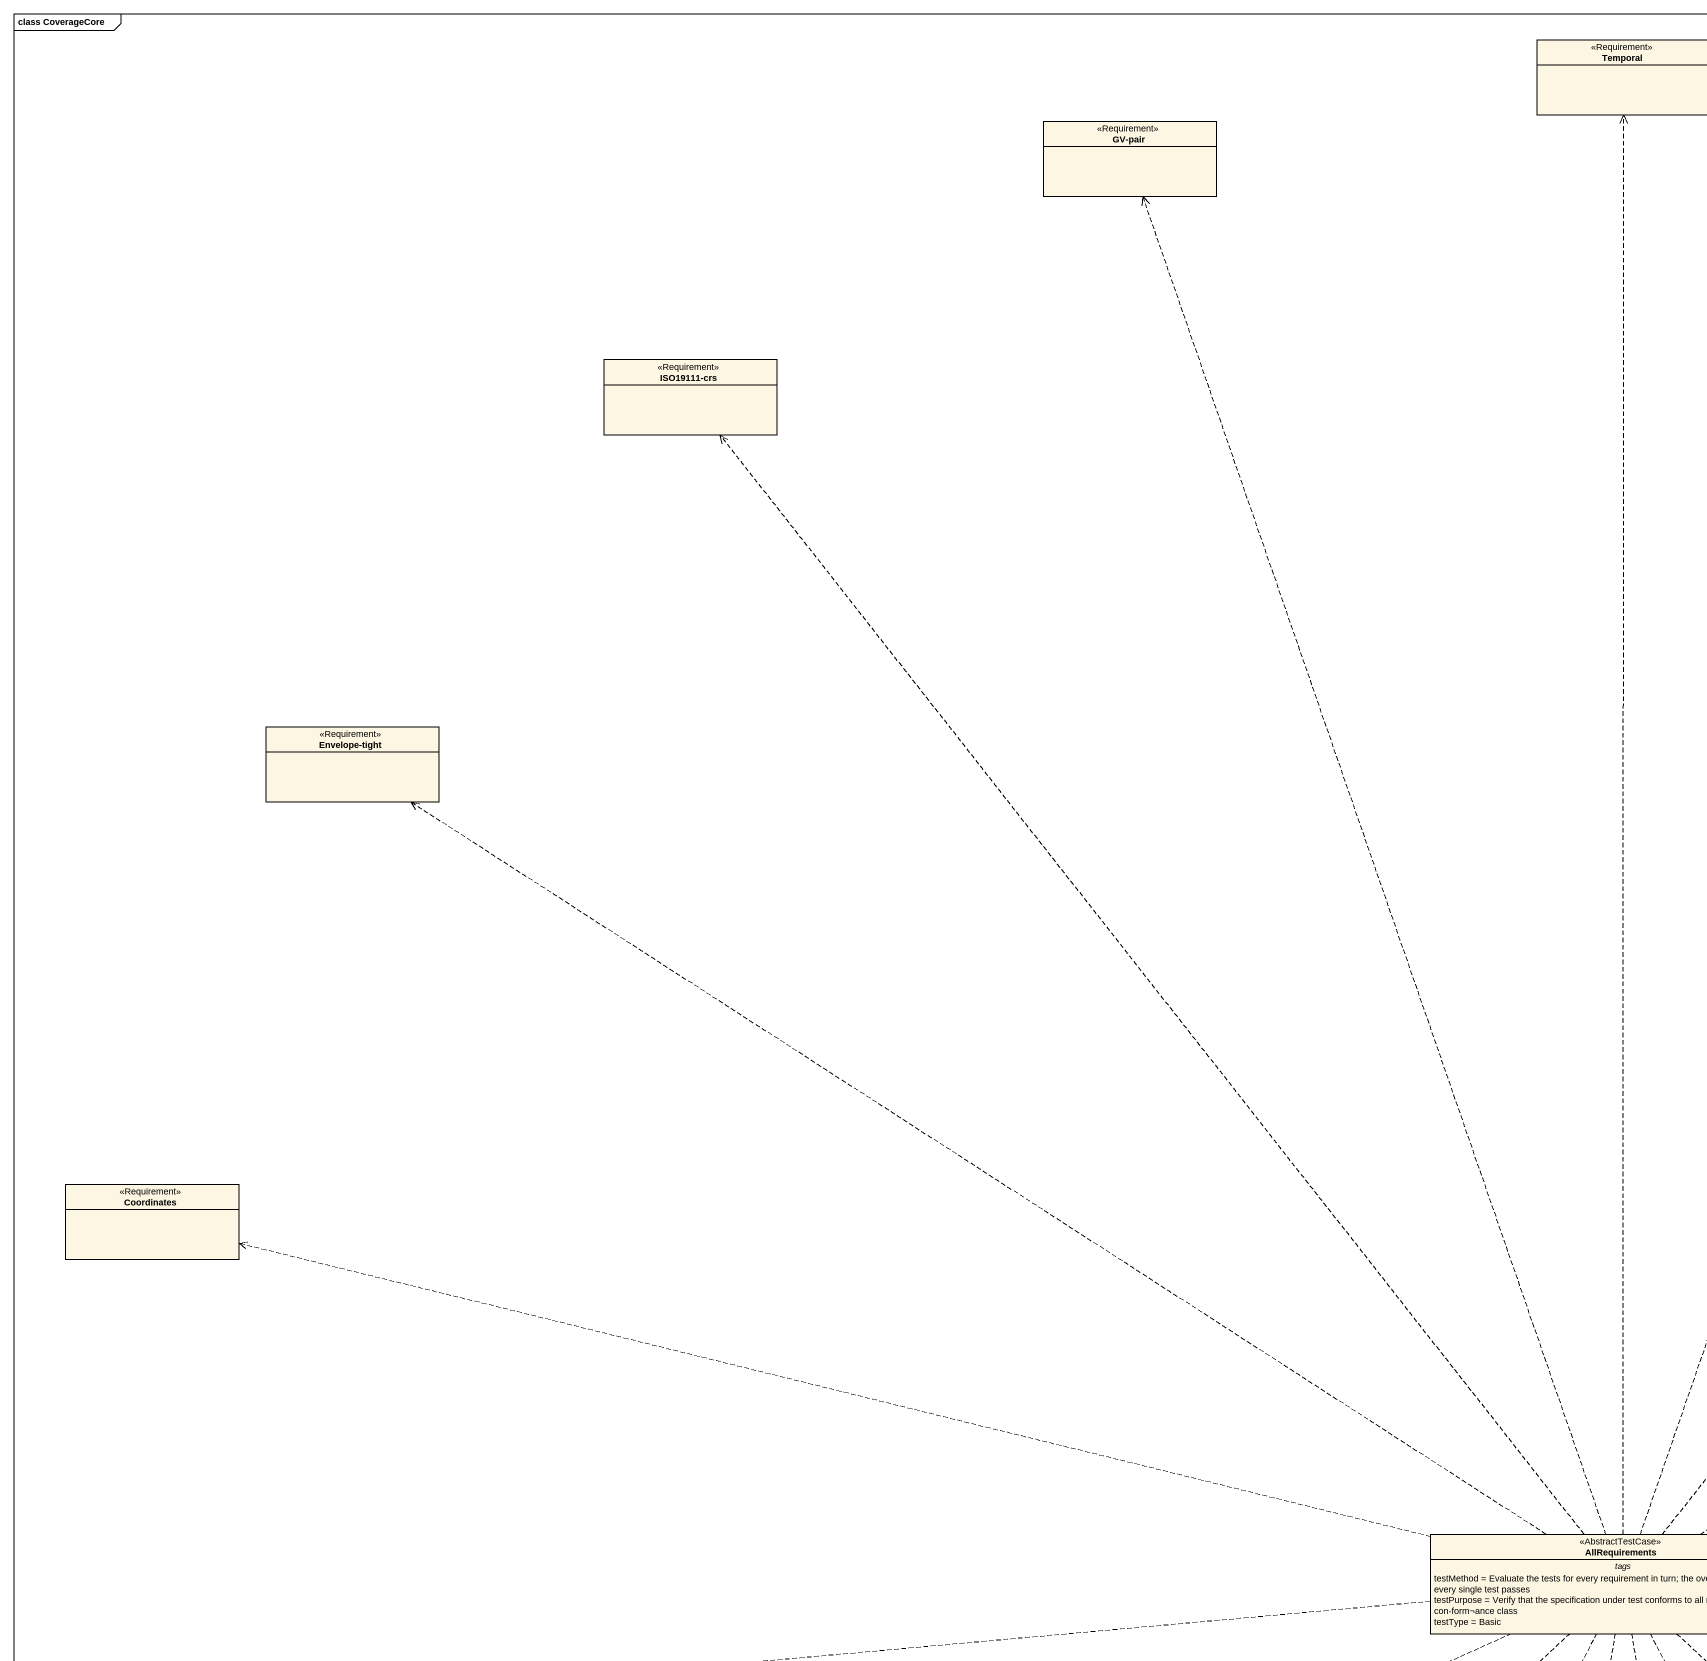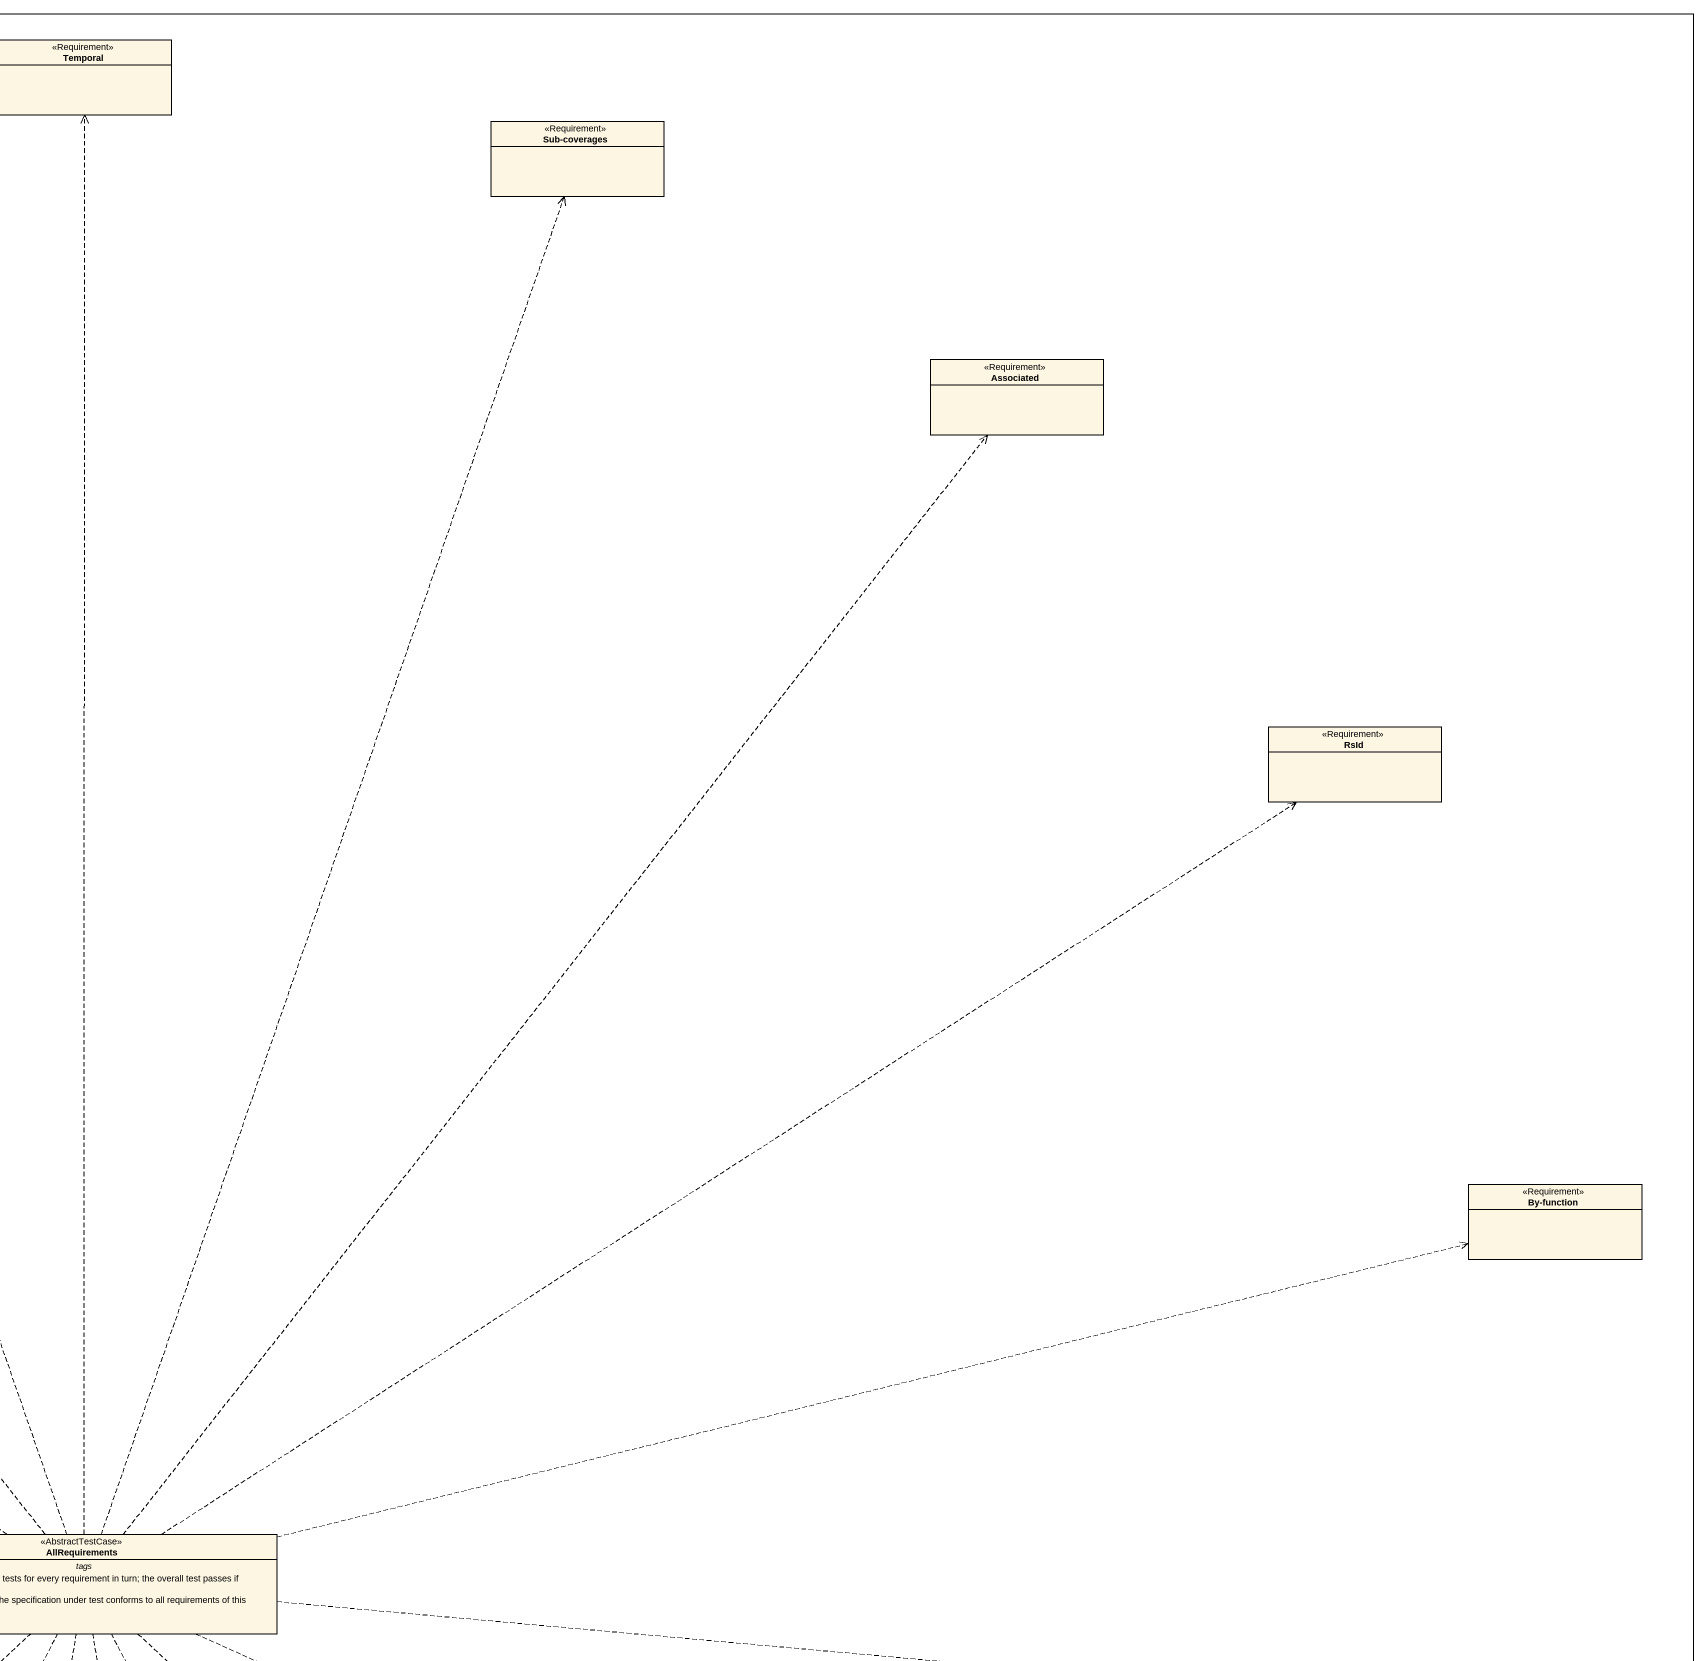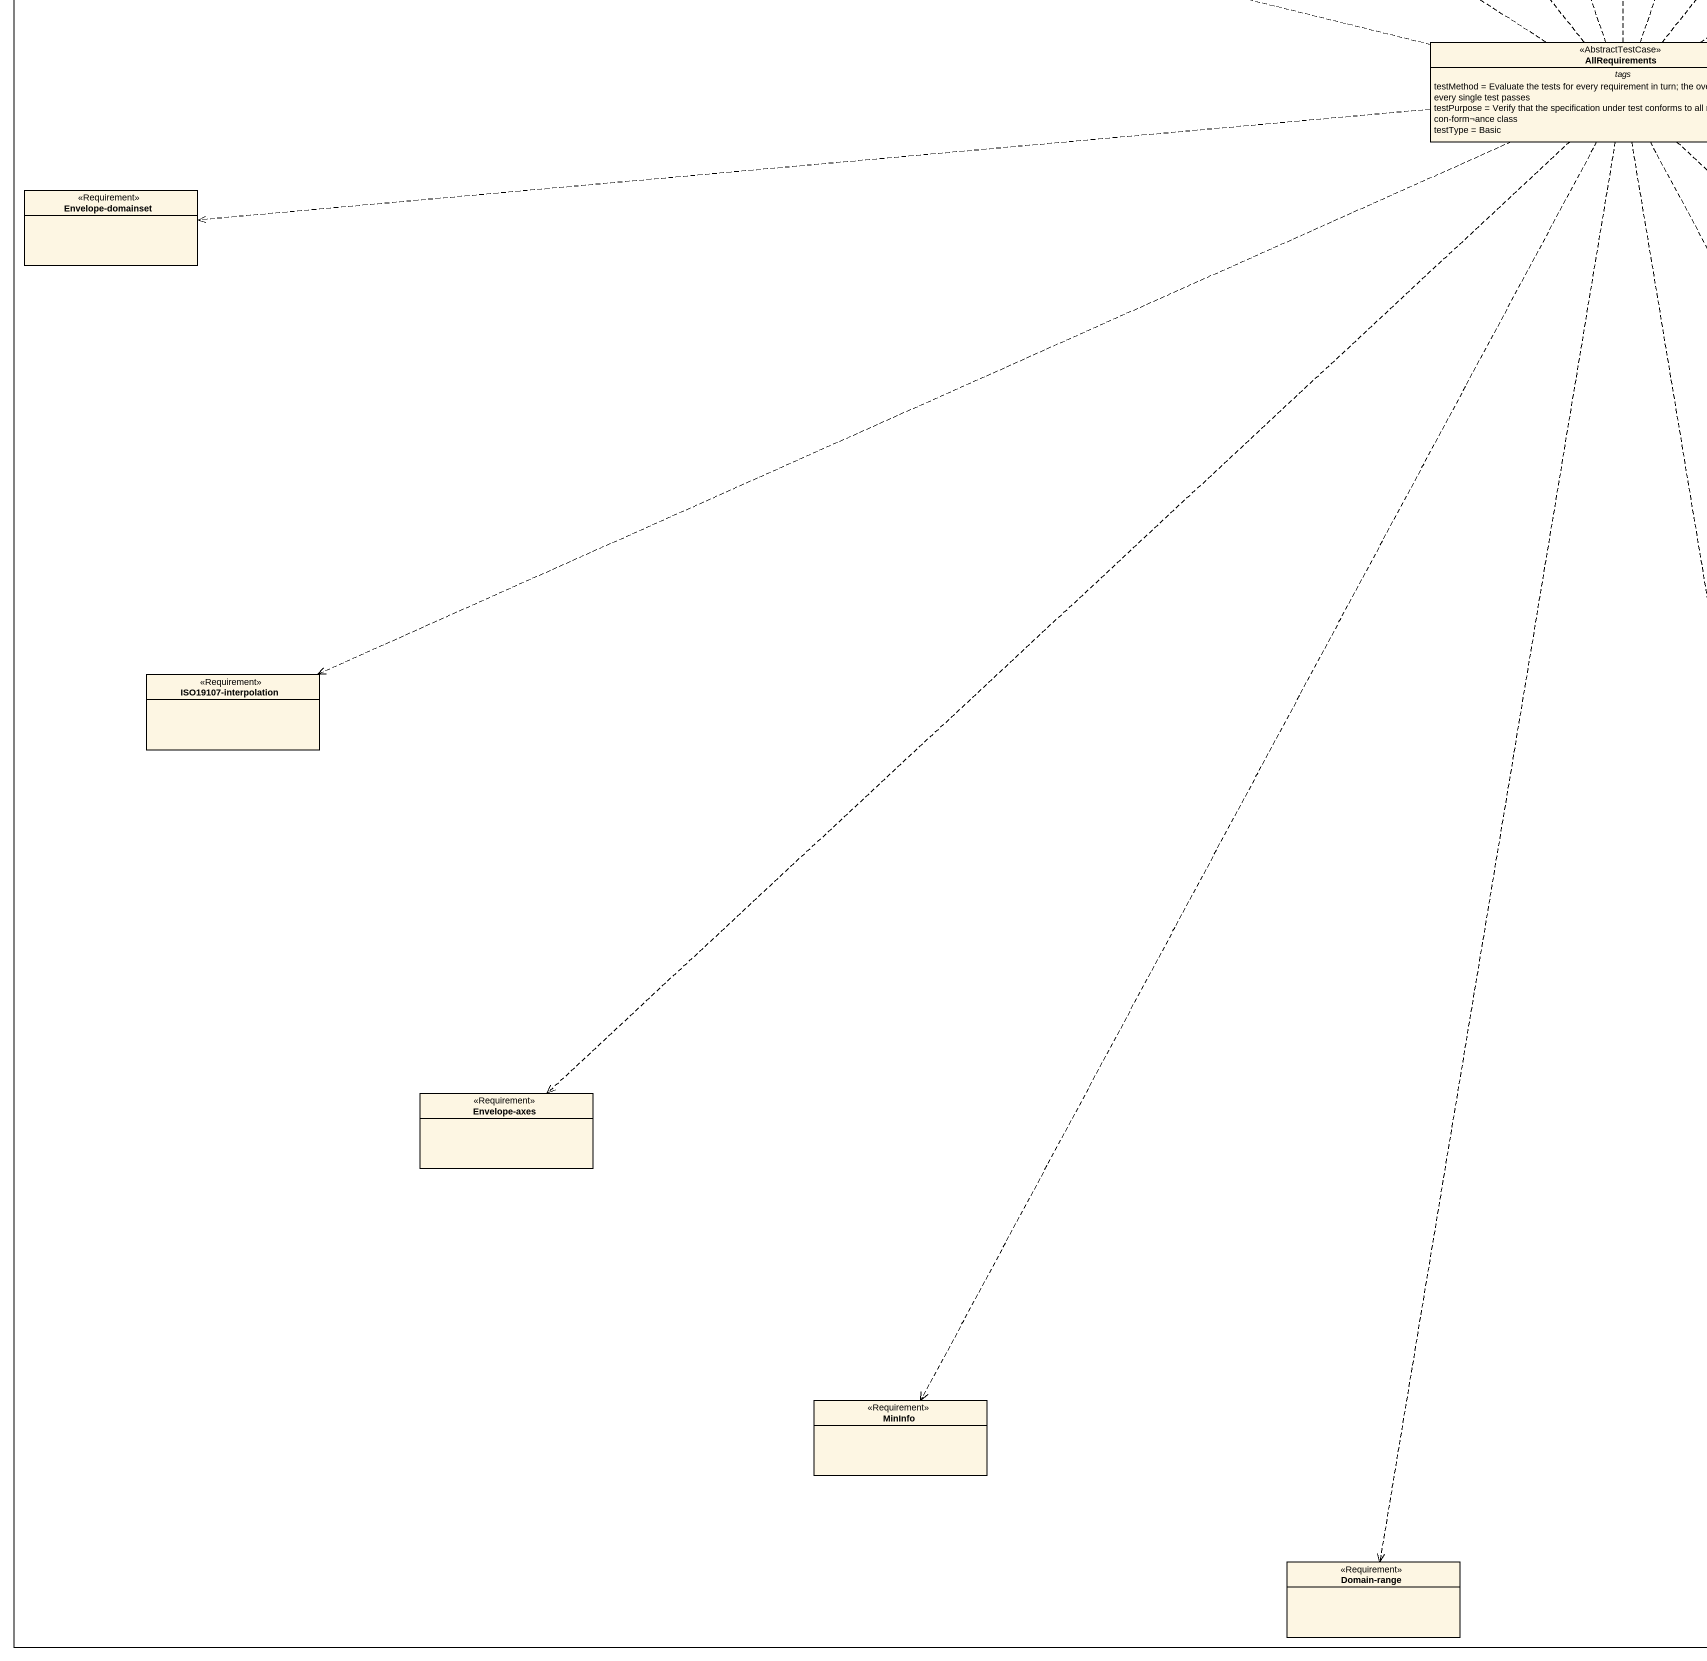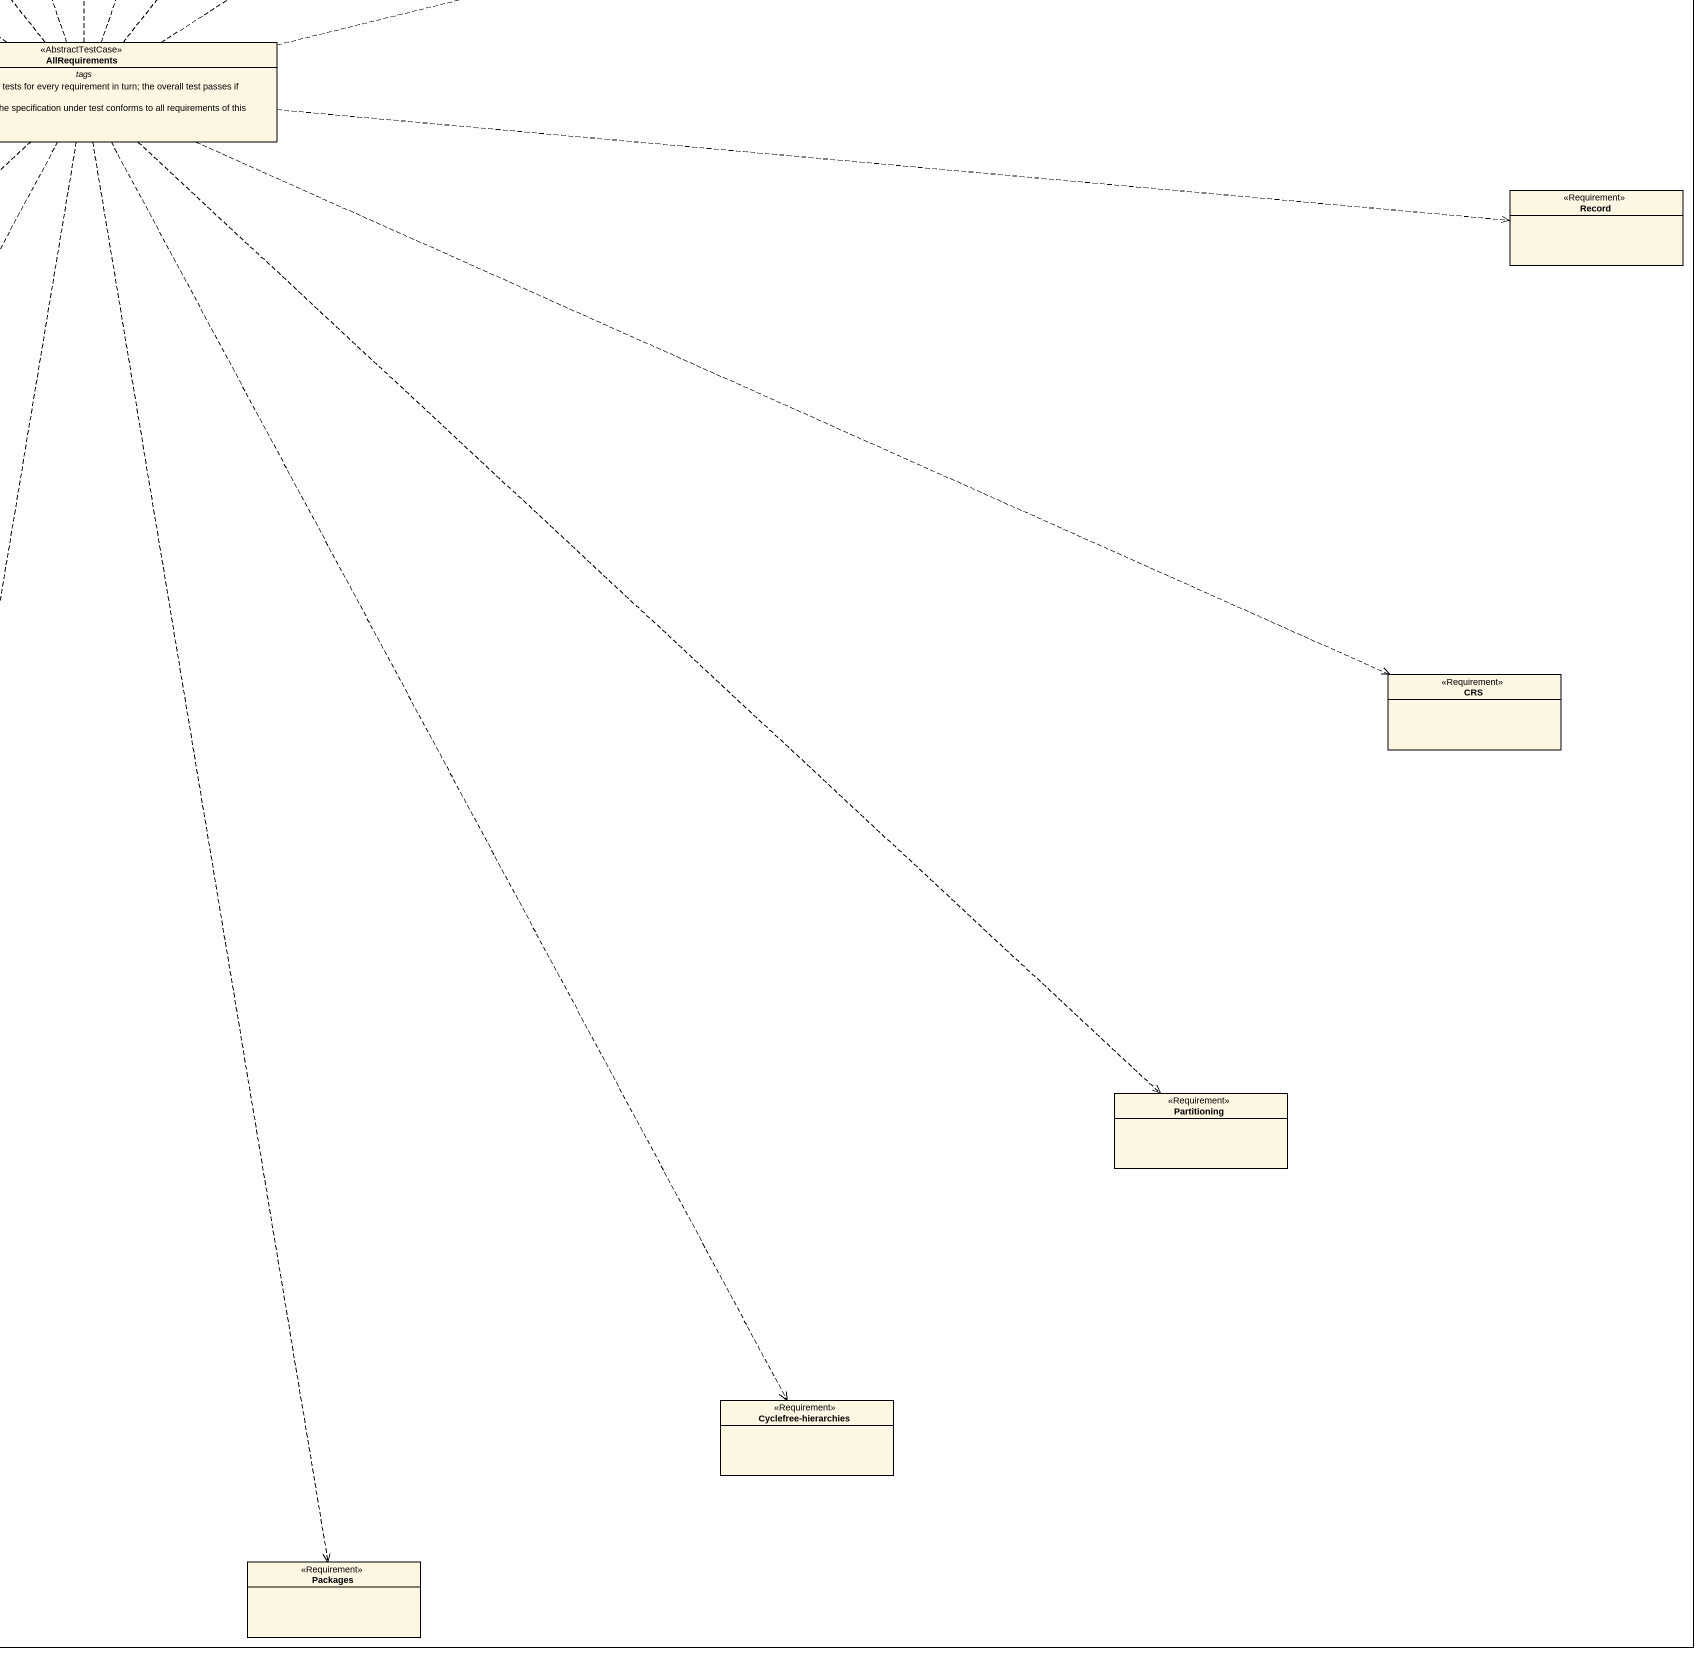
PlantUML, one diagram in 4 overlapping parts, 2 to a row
@startuml
mainframe class CoverageCore
hide circle
hide empty members
class Temporal <<Requirement>>
class "GV-pair" as GV_pair <<Requirement>>
class "Sub-coverages" as Sub_coverages <<Requirement>>
class "ISO19111-crs" as ISO19111_crs <<Requirement>>
class Associated <<Requirement>>
class "Envelope-tight" as Envelope_tight <<Requirement>>
class RsId <<Requirement>>
class Coordinates <<Requirement>>
class "By-function" as By_function <<Requirement>>
class AllRequirements <<AbstractTestCase>> {
  -- tags --
  testMethod = Evaluate the tests for every requirement in turn; the overall test passes if every single test passes
  testPurpose = Verify that the specification under test conforms to all requirements of this con-form¬ance class
  testType = Basic
}
class "Envelope-domainset" as Envelope_domainset <<Requirement>>
class "Record" as Record_ <<Requirement>>
class "ISO19107-interpolation" as ISO19107_interpolation <<Requirement>>
class CRS <<Requirement>>
class "Envelope-axes" as Envelope_axes <<Requirement>>
class Partitioning <<Requirement>>
class MinInfo <<Requirement>>
class "Cyclefree-hierarchies" as Cyclefree_hierarchies <<Requirement>>
class "Domain-range" as Domain_range <<Requirement>>
class Packages <<Requirement>>
AllRequirements .up.> Temporal
AllRequirements .up.> GV_pair
AllRequirements .up.> Sub_coverages
AllRequirements .up.> ISO19111_crs
AllRequirements .up.> Associated
AllRequirements .up.> Envelope_tight
AllRequirements .up.> RsId
AllRequirements .left.> Coordinates
AllRequirements .right.> By_function
AllRequirements .left.> Envelope_domainset
AllRequirements .right.> Record_
AllRequirements .left.> ISO19107_interpolation
AllRequirements .right.> CRS
AllRequirements ..> Envelope_axes
AllRequirements ..> Partitioning
AllRequirements ..> MinInfo
AllRequirements ..> Cyclefree_hierarchies
AllRequirements ..> Domain_range
AllRequirements ..> Packages
@enduml
